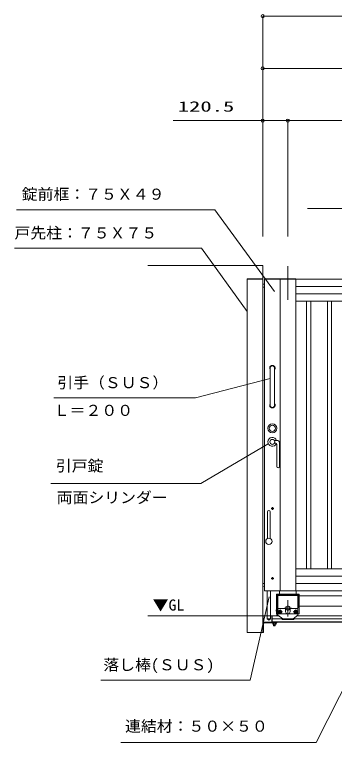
# Model space of a CAD drawing. Units: millimetres, scale not verified. Extents: x -41262 to 41888, y -7064 to 7244.
# Drawn here: x 6816 to 8351, y -880 to 2613 of the extents above; entities that cross this region are included whole.
import ezdxf
from ezdxf.enums import TextEntityAlignment as Align

# ---------------------------------------------------------------- set-up
doc = ezdxf.new("R2010")
doc.units = ezdxf.units.MM
doc.header["$LTSCALE"] = 29
doc.linetypes.add('CHAIN2', pattern=[12, 9, -1, 1, -1])
doc.linetypes.add('DASHED1', pattern=[1.8, 1.2, -0.6])
doc.layers.add('0-0_0', color=7, linetype='Continuous', lineweight=9)
doc.layers.add('0-1_USER1', color=7, linetype='Continuous', lineweight=9)
doc.styles.add('ＭＳ ゴシック', font='')
doc.styles.get('ＭＳ ゴシック').set_extended_font_data('MS Gothic')

msp = doc.modelspace()

# ---------------------------------------------------------------- linework, layer by layer
at = {"layer": '0-0_0'}
for p, q in [((7454.82, 1408.43), (8006.87, 1408.43)), ((8006.87, 1408.43), (8006.87, 1344.97))]:
    msp.add_line(p, q, dxfattribs=at)
at = {"layer": '0-1_USER1'}
for p, q in [((8006.87, 2605.51), (8006.87, 1547.45)), ((11006.87, 2605.51), (8006.87, 2605.51)), ((8006.87, 2354.79), (8006.87, 1547.45)), ((11178.39, 2354.79), (8006.87, 2354.79)), ((8127.37, 2104.07), (7577.06, 2104.07)), ((8006.87, 2104.07), (8006.87, 1547.45)), ((9727.37, 2104.07), (8127.37, 2104.07)), ((8127.37, 2104.07), (8127.37, 1547.45)), ((7777.34, 1676.68), (6824.66, 1676.68)), ((7777.34, 1676.68), (8062.45, 1283.32)), ((8221.96, 1681.64), (8871.6, 1681.64)), ((7713.64, 1491.41), (6816.04, 1491.41)), ((7713.64, 1491.41), (7931.87, 1187.39)), ((7931.87, 1342.43), (7931.87, -351.87)), ((8006.87, 1342.43), (7931.87, 1342.43)), ((8006.87, 1344.97), (8006.87, 1342.43)), ((8006.87, 1342.43), (8006.87, -272.57)), ((8089.87, 1344.97), (8014.87, 1344.97)), ((8014.87, 1344.97), (8014.87, 1342.43)), ((8089.87, 1342.43), (8014.87, 1342.43)), ((8014.87, 1342.43), (8014.87, -152.55)), ((8089.87, 1342.43), (9689.87, 1342.43)), ((8089.87, 1342.43), (8089.87, -152.55)), ((8164.87, 1344.97), (8164.87, 1342.43)), ((8164.87, 1342.43), (8164.87, -152.55)), ((8006.87, 1317.55), (8006.87, 1307.31)), ((8008.75, 1319.55), (8014.87, 1319.93)), ((8014.87, 1304.93), (8008.75, 1305.31)), ((8014.87, 1319.93), (8014.87, 1304.93)), ((9649.2, 1307.4), (8164.87, 1307.4)), ((9609, 1272.4), (8164.87, 1272.4)), ((8164.87, 1237.43), (9689.87, 1237.43)), ((8217.37, 1237.43), (8217.37, -47.55)), ((8237.37, 1237.43), (8237.37, -47.55)), ((8317.37, 1237.43), (8317.37, -47.55)), ((8337.37, 1237.43), (8337.37, -47.55)), ((8041.87, 738.43), (8041.87, 916.43)), ((8063.87, 916.43), (8063.87, 738.43)), ((7684.21, 773.33), (8041.87, 865.88)), ((7004.18, 773.33), (7684.21, 773.33)), ((8062.62, 569.43), (8072.87, 569.43)), ((7709.02, 362.42), (8033.4, 553.32)), ((8062.62, 555.43), (8069.87, 555.43)), ((8073.87, 444.43), (8073.87, 551.43)), ((8087.87, 444.43), (8087.87, 554.43)), ((7709.02, 362.42), (6989.96, 362.42)), ((8030.17, 98.7), (8030.17, 227.45)), ((8042.17, 98.7), (8042.17, 227.45)), ((9689.87, -47.55), (8164.87, -47.55)), ((9649.2, -82.57), (8164.87, -82.57)), ((8006.87, -119.93), (8006.87, -130.17)), ((8008.75, -117.93), (8014.87, -117.55)), ((8014.87, -132.55), (8008.75, -132.17)), ((8014.87, -117.55), (8014.87, -132.55)), ((9609, -117.57), (8164.87, -117.57)), ((8089.87, -152.55), (8014.87, -152.55)), ((8073.35, -169.07), (8073.35, -262.57)), ((8079.35, -172.07), (8175.39, -172.07)), ((8087.87, -153.55), (8087.87, -172.07)), ((8165.87, -152.55), (8088.87, -152.55)), ((8164.87, -152.55), (8089.87, -152.55)), ((8164.87, -152.55), (11089.87, -152.55)), ((8166.87, -153.55), (8166.87, -172.07)), ((7946.24, -580.97), (8036.78, -181.61)), ((8076.35, -175.07), (8076.35, -232.05)), ((8076.35, -179.3), (8076.35, -190.84)), ((8175.39, -175.07), (8079.35, -175.07)), ((8079.35, -175.07), (8079.35, -232.05)), ((8079.87, -175.07), (8079.87, -239.57)), ((8174.87, -175.07), (8174.87, -239.57)), ((8175.39, -175.07), (8175.39, -232.05)), ((8178.39, -175.07), (8178.39, -232.05)), ((8178.39, -176.63), (9676.35, -176.63)), ((8073.25, -243.57), (8072.87, -243.57)), ((8074.87, -237.57), (8073.25, -237.57)), ((8073.25, -255.57), (8073.25, -237.57)), ((8074.87, -237.57), (8079.87, -237.57)), ((8076.35, -216.3), (8076.35, -227.83)), ((8076.35, -232.05), (8079.35, -232.05)), ((8079.87, -269.57), (8079.87, -239.57)), ((8116.37, -237.57), (8081.87, -237.57)), ((8116.37, -237.57), (8116.37, -252.57)), ((8127.37, -224.07), (8117.85, -229.57)), ((8117.85, -229.57), (8117.85, -240.57)), ((8117.85, -240.57), (8127.37, -246.07)), ((8136.9, -229.57), (8127.37, -224.07)), ((8127.37, -246.07), (8136.9, -240.57)), ((8136.9, -240.57), (8136.9, -229.57)), ((8138.37, -237.57), (8172.87, -237.57)), ((8138.37, -237.57), (8138.37, -252.57)), ((8174.87, -269.57), (8174.87, -239.57)), ((8178.39, -232.05), (8175.39, -232.05)), ((8178.39, -226.63), (9676.35, -226.63)), ((8263.79, -880), (8598.54, -213.07)), ((8083.62, -272.57), (7454.82, -272.57)), ((8006.87, -272.57), (8006.87, -351.87)), ((8008.87, -273.57), (8008.87, -300.87)), ((8049.87, -302.87), (8049.87, -273.57)), ((8051.87, -302.87), (8051.87, -272.57)), ((8051.87, -302.87), (8051.87, -273.57)), ((8070.75, -245.82), (8070.75, -247.45)), ((8073.25, -249.57), (8072.87, -249.57)), ((8073.25, -255.57), (8074.87, -255.57)), ((8079.87, -269.57), (8102.37, -287.57)), ((8079.87, -272.57), (8079.87, -269.57)), ((8083.37, -257.12), (8083.37, -249.62)), ((8089.87, -260.88), (8083.37, -257.12)), ((8085.37, -256.37), (8085.37, -250.37)), ((8096.37, -257.12), (8089.87, -260.88)), ((8094.37, -256.37), (8094.37, -250.37)), ((8096.37, -249.62), (8096.37, -257.12)), ((8113.37, -262.57), (8141.37, -262.57)), ((8174.87, -269.57), (8152.37, -287.57)), ((8164.87, -245.87), (8158.37, -249.62)), ((8158.37, -249.62), (8158.37, -257.12)), ((8158.37, -257.12), (8164.87, -260.88)), ((8160.37, -256.37), (8160.37, -250.37)), ((8171.37, -249.62), (8164.87, -245.87)), ((8169.37, -256.37), (8169.37, -250.37)), ((8171.12, -272.57), (9683.62, -272.57)), ((8012.87, -305.87), (8009.87, -308.87)), ((8009.87, -317.57), (8009.87, -308.87)), ((8010.87, -302.87), (8049.87, -302.87)), ((8072.87, -305.87), (8012.87, -305.87)), ((8028.17, -287.55), (8044.17, -287.55)), ((13151.92, -287.57), (8051.87, -287.57)), ((8051.87, -300.87), (13151.92, -300.87)), ((8051.87, -302.87), (13148.47, -302.87)), ((8051.87, -302.87), (8072.87, -302.87)), ((8055.37, -305.87), (8055.37, -311.65)), ((8068.49, -312.37), (8057.25, -312.37)), ((8058.87, -312.37), (8058.87, -319.37)), ((8059.12, -305.87), (8059.12, -311.65)), ((8059.5, -312.37), (8059.5, -320)), ((8066.25, -312.37), (8066.25, -320)), ((8066.62, -305.87), (8066.62, -311.65)), ((8066.87, -312.37), (8066.87, -319.37)), ((8070.37, -305.87), (8070.37, -311.65)), ((8073.87, -304.87), (8073.87, -303.87)), ((8099.37, -287.57), (8099.37, -290.57)), ((8099.37, -287.57), (8155.37, -287.57)), ((8099.37, -290.57), (8155.37, -290.57)), ((8155.37, -287.57), (8155.37, -290.57)), ((8009.87, -342.57), (8009.87, -318.17)), ((8009.87, -351.87), (8009.87, -343.17)), ((8066.87, -319.37), (8058.87, -319.37)), ((8058.87, -319.37), (8060.07, -320.57)), ((8065.67, -320.57), (8060.07, -320.57)), ((8066.87, -319.37), (8065.67, -320.57)), ((7931.87, -351.87), (8006.87, -351.87)), ((8007.87, -352.87), (8008.87, -352.87)), ((7946.24, -580.97), (7230.08, -580.97)), ((7325.77, -880), (8263.79, -880))]:
    msp.add_line(p, q, dxfattribs=at)
at = {"layer": '0-1_USER1', "linetype": 'CHAIN2'}
for p, q in [((8127.37, 1243.43), (8127.37, 1406.08)), ((8053.67, 248.7), (8053.67, 236.2)), ((8059.92, 242.45), (8047.42, 242.45)), ((8059.92, -92.57), (8047.42, -92.57)), ((8053.67, -98.82), (8053.67, -86.32)), ((8127.37, -275.57), (8127.37, -197.55)), ((8089.87, -241.63), (8089.87, -265.11)), ((8144.18, -235.07), (8110.85, -235.07)), ((8164.88, -241.63), (8164.88, -265.11)), ((8078.13, -253.37), (8101.61, -253.37)), ((8176.61, -253.37), (8153.13, -253.37))]:
    msp.add_line(p, q, dxfattribs=at)
at = {"layer": '0-1_USER1', "linetype": 'DASHED1'}
for p, q in [((8102.37, -287.57), (8102.37, -290.57)), ((8152.37, -287.57), (8152.37, -290.57))]:
    msp.add_line(p, q, dxfattribs=at)
at = {"layer": '0-1_USER1'}
for points in [[(8006.87, 1344.97), (7931.87, 1344.97), (7931.87, 1342.43)], [(8164.87, 1344.97), (8089.87, 1344.97), (8089.87, 1342.43)], [(8028.17, -152.55), (8028.17, -287.55), (8036.17, -292.55)], [(8044.17, -152.55), (8044.17, -287.55), (8036.17, -292.55)], [(8073.35, -169.07), (8181.39, -169.07), (8181.39, -262.57), (8073.35, -262.57)], [(8074.87, -237.57), (8074.87, -272.57), (8079.87, -272.57)], [(8083.37, -249.62), (8089.87, -245.87), (8096.37, -249.62)], [(8164.87, -260.88), (8171.37, -257.12), (8171.37, -249.62)]]:
    msp.add_lwpolyline(points, dxfattribs=at)
for centre, radius in [((8052.87, 627.43), 22), ((8052.87, 627.43), 15), ((8052.87, 562.43), 12), ((8053.67, 242.45), 4.25), ((8036.17, 84.95), 15), ((8053.67, -92.57), 4.25), ((8127.37, -235.07), 9.53), ((8089.87, -253.37), 8.5), ((8089.87, -253.37), 6.25), ((8164.87, -253.37), 8.5), ((8164.87, -253.37), 6.25)]:
    msp.add_circle(centre, radius, dxfattribs=at)
at = {"layer": '0-1_USER1', "linetype": 'DASHED1'}
for centre in [(8089.87, -253.37), (8164.87, -253.37)]:
    msp.add_circle(centre, 4, dxfattribs=at)
at = {"layer": '0-1_USER1'}
for centre, radius, start, end in [((8006.87, 2605.51), 7.5, 0, 180), ((8006.87, 2605.51), 7.5, 180, 0), ((8006.87, 2354.79), 7.5, 0, 180), ((8006.87, 2354.79), 7.5, 180, 0), ((8006.87, 2104.07), 7.5, 0, 180), ((8006.87, 2104.07), 7.5, 180, 0), ((8127.37, 2104.07), 7.5, 0, 180), ((8127.37, 2104.07), 7.5, 0, 180), ((8127.37, 2104.07), 7.5, 180, 0), ((8127.37, 2104.07), 7.5, 180, 0), ((8008.87, 1317.55), 2, 93.576, 180), ((8008.87, 1307.31), 2, 180, 266.424), ((8052.87, 916.43), 13, 327.796, 212.204), ((8052.87, 916.43), 11, 0, 180), ((8052.87, 738.43), 13, 147.796, 32.204), ((8052.87, 738.43), 11, 180, 0), ((8052.87, 562.43), 21.5, 18.991, 337.542), ((8072.87, 554.43), 15, 0, 90), ((8069.87, 551.43), 4, 0, 90), ((8080.87, 444.43), 7, 180, 0), ((8036.17, 227.45), 6, 0, 180), ((8008.87, -119.93), 2, 93.576, 180), ((8008.87, -130.17), 2, 180, 266.424), ((8079.35, -175.07), 3, 90, 180), ((8088.87, -153.55), 1, 90, 180), ((8165.87, -153.55), 1, 0, 90), ((8175.39, -175.07), 3, 0, 90), ((8072.87, -245.82), 2.12, 90, 180), ((8081.87, -239.57), 2, 90, 180), ((8172.87, -239.57), 2, 0, 90), ((8007.87, -273.57), 1, 360, 180), ((8050.87, -273.57), 1, 360, 180), ((8072.87, -247.45), 2.12, 180, 270), ((8089.87, -250.37), 4.5, 0, 180), ((8089.87, -256.37), 4.5, 180, 0), ((8127.37, -252.57), 11, 180, 0), ((8164.87, -250.37), 4.5, 0, 180), ((8164.87, -256.37), 4.5, 180, 0), ((8010.87, -300.87), 2, 180, 270), ((8057.25, -309.57), 2.8, 227.92498, 312.07502), ((8062.87, -302.28), 10.09, 248.19745, 291.80255), ((8062.87, -302.87), 0.3, 180, 0), ((8068.49, -309.57), 2.8, 227.92498, 312.07502), ((8072.87, -303.87), 1, 0, 90), ((8072.87, -304.87), 1, 270, 0), ((8009.87, -317.87), 0.3, 90, 270), ((8009.87, -342.87), 0.3, 90, 270), ((8007.87, -351.87), 1, 180, 270), ((8008.87, -351.87), 1, 270, 0)]:
    msp.add_arc(centre, radius, start, end, dxfattribs=at)

# ---------------------------------------------------------------- texts
at = {"layer": '0-1_USER1', "style": 'ＭＳ ゴシック'}
for s, height, width, p in [('120.5', 49.82, 1.6, (7599.11, 2132.06)), ('錠前框：７５Ｘ４９', 53.14, 1.05, (6850.54, 1708.56)), ('戸先柱：７５Ｘ７５', 53.14, 1.05, (6815.48, 1522.55)), ('引手（ＳＵＳ）', 53.14, 1.05, (7020.8, 804.14)), ('Ｌ＝２００', 53.14, 1.05, (7004.11, 671.05)), ('引戸錠', 53.14, 1.05, (7014.12, 405.03)), ('両面シリンダー', 53.14, 1.05, (7018.01, 252.93)), ('▼GL', 53.14, 1.05, (7478.51, -263)), ('落し棒(ＳＵＳ)', 53.14, 1.05, (7241.99, -549.82)), ('連結材：５０×５０', 53.14, 1.05, (7346.13, -844.33))]:
    msp.add_text(s, height=height, dxfattribs=dict(at, width=width)).set_placement(p, align=Align.BOTTOM_LEFT)

doc.saveas('drawing.dxf')
